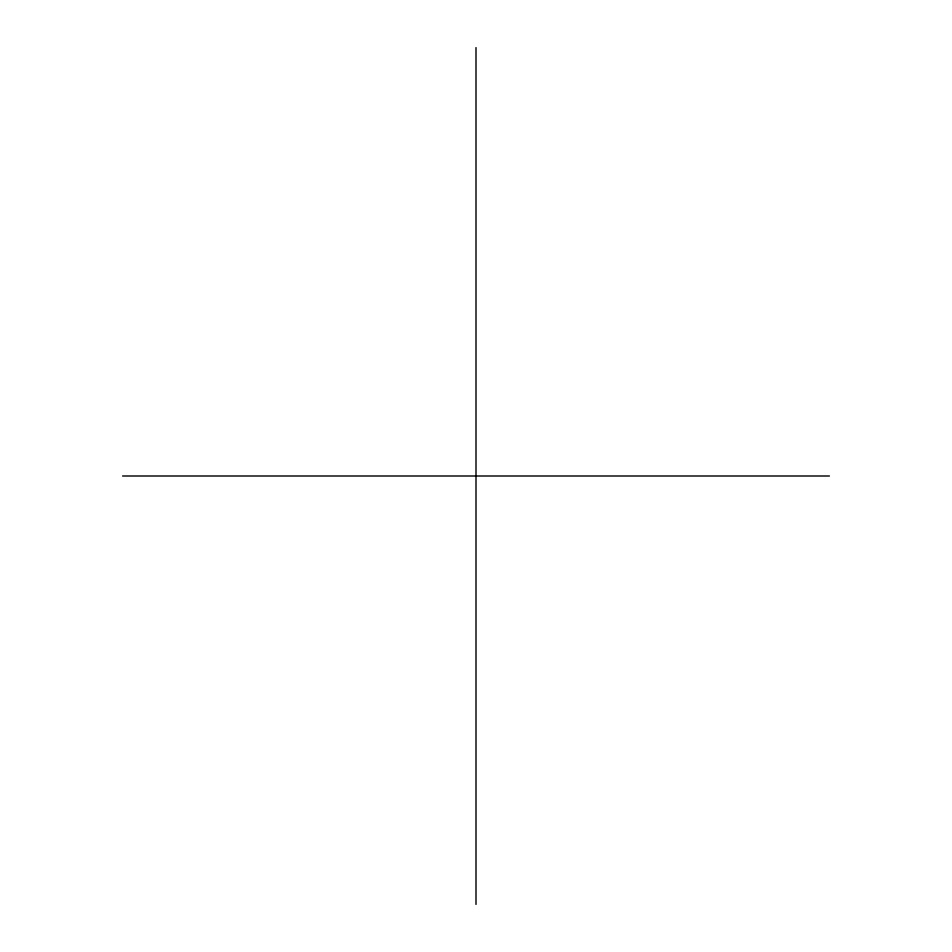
<?xml version="1.0" encoding="UTF-8"?>
<svg xmlns="http://www.w3.org/2000/svg" width="952" height="952" viewBox="0 0 952 952"><rect width="100%" height="100%" fill="white"/><g stroke="black" fill="none" stroke-linecap="round" stroke-linejoin="round"><path stroke-width="1.43" d="M122.594 476L829.406 476M476 47.6L476 904.4"/></g></svg>
